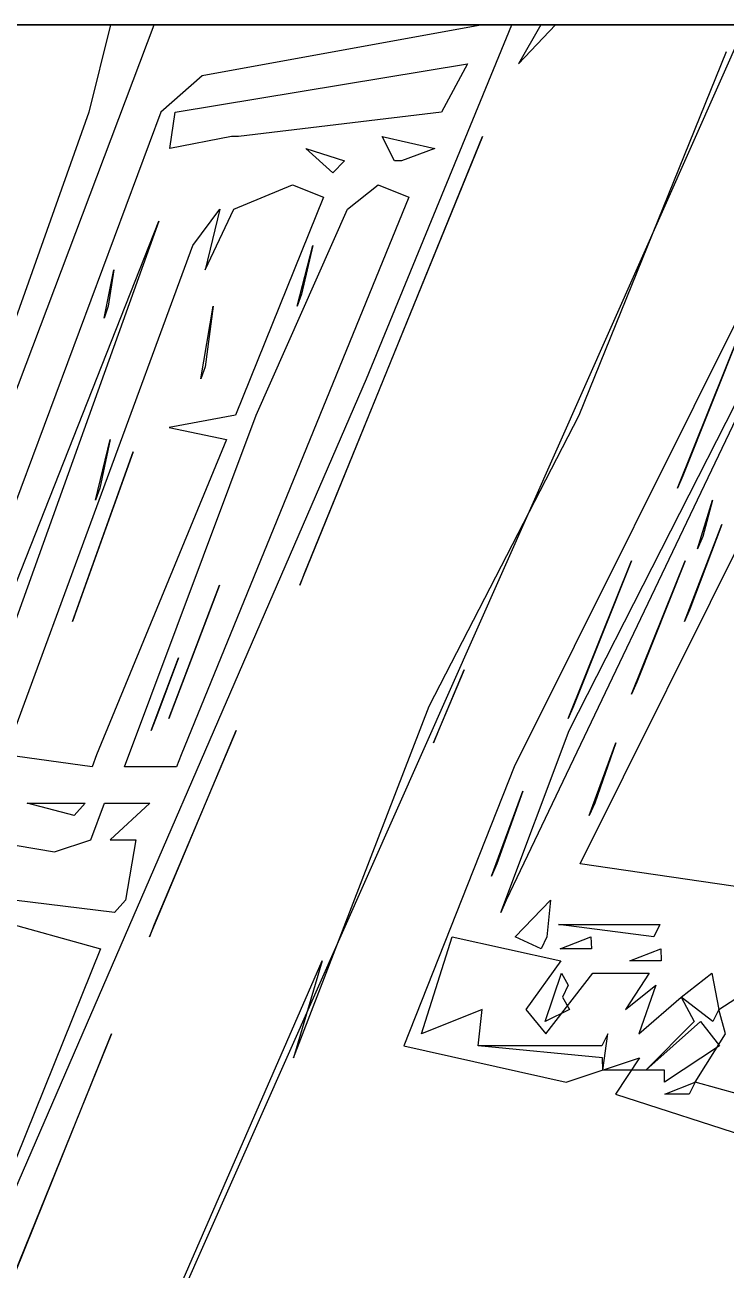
# Model space of a CAD drawing. Extents: x -11089 to 11068, y 2036 to 20000.
# Drawn here: x 6364 to 8450, y 16297 to 20000 of the extents above; entities that cross this region are included whole.
import ezdxf

# ---------------------------------------------------------------- set-up
doc = ezdxf.new("R2010")
doc.units = 0

msp = doc.modelspace()

# ---------------------------------------------------------------- linework, layer by layer
for p, q in [((8506.9444, 20000, 2097.619), (3859.5372, 9536.0577)), ((5411.3691, 16459.1346), (6749.1319, 20000, 2038.0952)), ((6228.2986, 20000, 2157.1429), (6770.8333, 20000, 2204.7619)), ((6770.8333, 20000, 2204.7619), (6228.2986, 20000, 2192.8571)), ((6380.2083, 20000, 3264.2857), (6532.1181, 20000, 3264.2857)), ((6401.9097, 20000, 3276.1905), (6380.2083, 20000, 3264.2857)), ((6401.9097, 20000, 2145.2381), (6510.4167, 20000, 2145.2381)), ((6423.6111, 20000, 2145.2381), (6401.9097, 20000, 2145.2381)), ((6532.1181, 20000, 3264.2857), (6401.9097, 20000, 3288.0952)), ((6401.9097, 20000, 3288.0952), (6575.5208, 20000, 3311.9048)), ((6575.5208, 20000, 3311.9048), (6401.9097, 20000, 3276.1905)), ((6510.4167, 20000, 2145.2381), (6423.6111, 20000, 2145.2381)), ((6966.1458, 20000, 2800), (6467.0139, 20000, 2680.9524)), ((6467.0139, 20000, 2680.9524), (6770.8333, 20000, 2442.8571)), ((6857.6389, 20000, 2502.381), (6553.8194, 20000, 2669.0476)), ((6553.8194, 20000, 2669.0476), (6944.4444, 20000, 2764.2857)), ((6618.9236, 20000, 2121.4286), (6554.4246, 19740.3846)), ((6987.8472, 20000, 2133.3333), (6618.9236, 20000, 2121.4286)), ((7031.25, 20000, 2359.5238), (6684.0278, 20000, 2288.0952)), ((6684.0278, 20000, 2288.0952), (7573.7847, 20000, 2442.8571)), ((6749.1319, 20000, 2038.0952), (6944.4444, 20000, 2097.619)), ((6770.8333, 20000, 2442.8571), (7118.0556, 20000, 2478.5714)), ((7031.25, 20000, 2264.2857), (6857.6389, 20000, 2228.5714)), ((6857.6389, 20000, 2228.5714), (7009.5486, 20000, 2228.5714)), ((6879.3403, 20000, 2502.381), (6857.6389, 20000, 2502.381)), ((7183.1597, 20000, 2561.9048), (6879.3403, 20000, 2502.381)), ((7725.6944, 20000, 1609.5238), (6891.8603, 19848.5577)), ((7009.5486, 20000, 3264.2857), (6901.0417, 20000, 3180.9524)), ((6901.0417, 20000, 3180.9524), (7031.25, 20000, 3169.0476)), ((7031.25, 20000, 2478.5714), (6922.7431, 20000, 2478.5714)), ((6922.7431, 20000, 2478.5714), (7052.9514, 20000, 2490.4762)), ((7052.9514, 20000, 3085.7143), (6944.4444, 20000, 3050)), ((6944.4444, 20000, 3050), (7009.5486, 20000, 3038.0952)), ((6944.4444, 20000, 2097.619), (7118.0556, 20000, 2085.7143)), ((6944.4444, 20000, 2430.9524), (7074.6528, 20000, 2442.8571)), ((6966.1458, 20000, 2430.9524), (6944.4444, 20000, 2430.9524)), ((6944.4444, 20000, 2764.2857), (7183.1597, 20000, 2561.9048)), ((7204.8611, 20000, 2633.3333), (6966.1458, 20000, 2800)), ((6966.1458, 20000, 1680.9524), (7074.6528, 20000, 1680.9524)), ((7096.3542, 20000, 1776.1905), (6966.1458, 20000, 1776.1905)), ((6966.1458, 20000, 1776.1905), (6966.1458, 20000, 1692.8571)), ((6966.1458, 20000, 1692.8571), (6966.1458, 20000, 1680.9524)), ((7074.6528, 20000, 2442.8571), (6966.1458, 20000, 2430.9524)), ((7052.9514, 20000, 3538.0952), (6987.8472, 20000, 3514.2857)), ((6987.8472, 20000, 3514.2857), (7009.5486, 20000, 3264.2857)), ((7009.5486, 20000, 2228.5714), (6987.8472, 20000, 2133.3333)), ((7074.6528, 20000, 1704.7619), (6987.8472, 20000, 1704.7619)), ((6987.8472, 20000, 1704.7619), (7031.25, 20000, 1764.2857)), ((7052.9514, 20000, 3430.9524), (6987.8472, 20000, 3430.9524)), ((6987.8472, 20000, 3430.9524), (7031.25, 20000, 3514.2857)), ((7009.5486, 20000, 3038.0952), (7031.25, 20000, 2907.1429)), ((7031.25, 20000, 3169.0476), (7052.9514, 20000, 3085.7143)), ((7031.25, 20000, 2907.1429), (7269.9653, 20000, 2895.2381)), ((7118.0556, 20000, 2478.5714), (7031.25, 20000, 2502.381)), ((7031.25, 20000, 2502.381), (7226.5625, 20000, 2550)), ((7118.0556, 20000, 2454.7619), (7031.25, 20000, 2359.5238)), ((7096.3542, 20000, 2264.2857), (7031.25, 20000, 2264.2857)), ((7031.25, 20000, 1764.2857), (7096.3542, 20000, 1716.6667)), ((7052.9514, 20000, 2490.4762), (7031.25, 20000, 2478.5714)), ((7031.25, 20000, 3514.2857), (7052.9514, 20000, 3442.8571)), ((7096.3542, 20000, 3680.9524), (7052.9514, 20000, 3538.0952)), ((7052.9514, 20000, 1811.9048), (7074.6528, 20000, 1978.5714)), ((7074.6528, 20000, 1978.5714), (7052.9514, 20000, 1823.8095)), ((7052.9514, 20000, 1823.8095), (7052.9514, 20000, 1811.9048)), ((7074.6528, 20000, 2157.1429), (7052.9514, 20000, 2228.5714)), ((7052.9514, 20000, 2228.5714), (7074.6528, 20000, 2169.0476)), ((7183.1597, 20000, 2966.6667), (7052.9514, 20000, 2930.9524)), ((7052.9514, 20000, 2930.9524), (7074.6528, 20000, 2990.4762)), ((7052.9514, 20000, 3442.8571), (7052.9514, 20000, 3430.9524)), ((7096.3542, 20000, 2847.619), (7074.6528, 20000, 2776.1905)), ((7074.6528, 20000, 2776.1905), (7161.4583, 20000, 2776.1905)), ((7074.6528, 20000, 1680.9524), (7096.3542, 20000, 1776.1905)), ((7096.3542, 20000, 1716.6667), (7074.6528, 20000, 1704.7619)), ((7074.6528, 20000, 2169.0476), (7074.6528, 20000, 2157.1429)), ((7074.6528, 20000, 2990.4762), (7161.4583, 20000, 2978.5714)), ((7183.1597, 20000, 3026.1905), (7074.6528, 20000, 3026.1905)), ((7074.6528, 20000, 3026.1905), (7118.0556, 20000, 3097.619)), ((7139.7569, 20000, 3192.8571), (7074.6528, 20000, 3204.7619)), ((7074.6528, 20000, 3204.7619), (7074.6528, 20000, 3383.3333)), ((7074.6528, 20000, 3383.3333), (7161.4583, 20000, 3502.381)), ((7269.9653, 20000, 3716.6667), (7096.3542, 20000, 3680.9524)), ((7269.9653, 20000, 2895.2381), (7096.3542, 20000, 2847.619)), ((7703.9931, 20000, 2240.4762), (7096.3542, 20000, 2157.1429)), ((7096.3542, 20000, 2157.1429), (7118.0556, 20000, 2204.7619)), ((7118.0556, 20000, 2204.7619), (7096.3542, 20000, 2264.2857)), ((7660.5903, 20000, 2478.5714), (7118.0556, 20000, 2454.7619)), ((7118.0556, 20000, 2204.7619), (7204.8611, 20000, 2204.7619)), ((7204.8611, 20000, 2204.7619), (7118.0556, 20000, 2204.7619)), ((7118.0556, 20000, 2085.7143), (7204.8611, 20000, 2133.3333)), ((7139.7569, 20000, 2383.3333), (7118.0556, 20000, 2430.9524)), ((7118.0556, 20000, 2430.9524), (7378.4722, 20000, 2430.9524)), ((7118.0556, 20000, 3097.619), (7183.1597, 20000, 3097.619)), ((7183.1597, 20000, 3097.619), (7118.0556, 20000, 3157.1429)), ((7118.0556, 20000, 3157.1429), (7204.8611, 20000, 3180.9524)), ((7269.9653, 20000, 3776.1905), (7139.7569, 20000, 3752.381)), ((7139.7569, 20000, 3752.381), (7204.8611, 20000, 3764.2857)), ((7139.7569, 20000, 2276.1905), (7486.9792, 20000, 2323.8095)), ((7161.4583, 20000, 2276.1905), (7139.7569, 20000, 2276.1905)), ((7204.8611, 20000, 2395.2381), (7139.7569, 20000, 2383.3333)), ((7161.4583, 20000, 3502.381), (7139.7569, 20000, 3645.2381)), ((7139.7569, 20000, 3645.2381), (7226.5625, 20000, 3692.8571)), ((7226.5625, 20000, 3430.9524), (7139.7569, 20000, 3371.4286)), ((7139.7569, 20000, 3371.4286), (7269.9653, 20000, 3419.0476)), ((7161.4583, 20000, 3204.7619), (7139.7569, 20000, 3192.8571)), ((7161.4583, 20000, 2776.1905), (7291.6667, 20000, 2645.2381)), ((7486.9792, 20000, 2323.8095), (7161.4583, 20000, 2276.1905)), ((7161.4583, 20000, 2978.5714), (7183.1597, 20000, 2966.6667)), ((7248.2639, 20000, 3585.7143), (7161.4583, 20000, 3454.7619)), ((7161.4583, 20000, 3454.7619), (7226.5625, 20000, 3430.9524)), ((7269.9653, 20000, 3419.0476), (7161.4583, 20000, 3347.619)), ((7161.4583, 20000, 3347.619), (7161.4583, 20000, 3204.7619)), ((7248.2639, 20000, 3109.5238), (7183.1597, 20000, 3038.0952)), ((7183.1597, 20000, 3038.0952), (7183.1597, 20000, 3026.1905)), ((7204.8611, 20000, 3764.2857), (7269.9653, 20000, 3716.6667)), ((7291.6667, 20000, 2645.2381), (7204.8611, 20000, 2633.3333)), ((7204.8611, 20000, 2133.3333), (7747.3958, 20000, 2204.7619)), ((7226.5625, 20000, 2407.1429), (7204.8611, 20000, 2395.2381)), ((7313.3681, 20000, 2609.5238), (7204.8611, 20000, 2621.4286)), ((7204.8611, 20000, 2621.4286), (7313.3681, 20000, 2621.4286)), ((7204.8611, 20000, 3180.9524), (7248.2639, 20000, 3109.5238)), ((7226.5625, 20000, 2550), (7248.2639, 20000, 2514.2857)), ((7378.4722, 20000, 2430.9524), (7226.5625, 20000, 2407.1429)), ((7248.2639, 20000, 2752.381), (7226.5625, 20000, 2835.7143)), ((7226.5625, 20000, 2835.7143), (7465.2778, 20000, 2871.4286)), ((7335.0694, 20000, 3097.619), (7226.5625, 20000, 3204.7619)), ((7226.5625, 20000, 3204.7619), (7248.2639, 20000, 3347.619)), ((7226.5625, 20000, 3692.8571), (7248.2639, 20000, 3585.7143)), ((7248.2639, 20000, 2514.2857), (7269.9653, 20000, 2597.619)), ((7356.7708, 20000, 2728.5714), (7248.2639, 20000, 2752.381)), ((7248.2639, 20000, 3347.619), (7356.7708, 20000, 3442.8571)), ((7313.3681, 20000, 3788.0952), (7248.2639, 20000, 3811.9048)), ((7248.2639, 20000, 3811.9048), (7313.3681, 20000, 3835.7143)), ((7313.3681, 20000, 3859.5238), (7269.9653, 20000, 3776.1905)), ((7269.9653, 20000, 2597.619), (7335.0694, 20000, 2597.619)), ((7421.875, 20000, 2907.1429), (7269.9653, 20000, 2907.1429)), ((7269.9653, 20000, 2907.1429), (7573.7847, 20000, 2930.9524)), ((7335.0694, 20000, 3038.0952), (7269.9653, 20000, 3038.0952)), ((7269.9653, 20000, 3038.0952), (7356.7708, 20000, 3038.0952)), ((7400.1736, 20000, 2704.7619), (7291.6667, 20000, 2704.7619)), ((7291.6667, 20000, 2704.7619), (7356.7708, 20000, 2728.5714)), ((7964.4097, 20000, 4038.0952), (7313.3681, 20000, 3990.4762)), ((7313.3681, 20000, 3990.4762), (7703.9931, 20000, 4014.2857)), ((7465.2778, 20000, 3883.3333), (7313.3681, 20000, 3859.5238)), ((7313.3681, 20000, 2621.4286), (7313.3681, 20000, 2609.5238)), ((7356.7708, 20000, 3442.8571), (7313.3681, 20000, 3645.2381)), ((7313.3681, 20000, 3645.2381), (7443.5764, 20000, 3776.1905)), ((7313.3681, 20000, 3835.7143), (7335.0694, 20000, 3800)), ((7335.0694, 20000, 3800), (7313.3681, 20000, 3788.0952)), ((7335.0694, 20000, 2597.619), (7335.0694, 20000, 2561.9048)), ((7335.0694, 20000, 2561.9048), (7812.5, 20000, 2561.9048)), ((7356.7708, 20000, 3038.0952), (7335.0694, 20000, 3038.0952)), ((7486.9792, 20000, 3109.5238), (7335.0694, 20000, 3097.619)), ((7530.3819, 20000, 2633.3333), (7356.7708, 20000, 2645.2381)), ((7356.7708, 20000, 2645.2381), (7400.1736, 20000, 2704.7619)), ((7380.658, 18947.1154), (7812.5, 20000, 2407.1429)), ((7443.5764, 20000, 2907.1429), (7421.875, 20000, 2907.1429)), ((7530.3819, 20000, 2895.2381), (7443.5764, 20000, 2907.1429)), ((7443.5764, 20000, 3776.1905), (7660.5903, 20000, 3800)), ((7486.9792, 20000, 3919.0476), (7465.2778, 20000, 3883.3333)), ((7465.2778, 20000, 2871.4286), (7508.6806, 20000, 2752.381)), ((7617.1875, 20000, 3907.1429), (7486.9792, 20000, 3919.0476)), ((7508.6806, 20000, 3109.5238), (7486.9792, 20000, 3109.5238)), ((7508.6806, 20000, 2752.381), (7617.1875, 20000, 2680.9524)), ((7573.7847, 20000, 3121.4286), (7508.6806, 20000, 3109.5238)), ((7790.7986, 20000, 3907.1429), (7530.3819, 20000, 3942.8571)), ((7530.3819, 20000, 3942.8571), (7617.1875, 20000, 3907.1429)), ((7552.0833, 20000, 2633.3333), (7530.3819, 20000, 2633.3333)), ((7573.7847, 20000, 2930.9524), (7530.3819, 20000, 2895.2381)), ((7682.2917, 20000, 2752.381), (7552.0833, 20000, 2835.7143)), ((7552.0833, 20000, 2835.7143), (7834.2014, 20000, 2954.7619)), ((7617.1875, 20000, 2680.9524), (7552.0833, 20000, 2633.3333)), ((7660.5903, 20000, 3811.9048), (7552.0833, 20000, 3823.8095)), ((7552.0833, 20000, 3823.8095), (7638.8889, 20000, 3823.8095)), ((7573.7847, 20000, 2442.8571), (7877.6042, 20000, 2478.5714)), ((7660.5903, 20000, 3276.1905), (7573.7847, 20000, 3121.4286)), ((7725.6944, 20000, 2597.619), (7595.4861, 20000, 2609.5238)), ((7595.4861, 20000, 2609.5238), (7703.9931, 20000, 2609.5238)), ((7660.5903, 20000, 3835.7143), (7595.4861, 20000, 3847.619)), ((7595.4861, 20000, 3847.619), (7682.2917, 20000, 3835.7143)), ((7660.5903, 20000, 3038.0952), (7617.1875, 20000, 3073.8095)), ((7617.1875, 20000, 3073.8095), (7769.0972, 20000, 3109.5238)), ((7703.9931, 20000, 3538.0952), (7617.1875, 20000, 3371.4286)), ((7617.1875, 20000, 3371.4286), (7682.2917, 20000, 3395.2381)), ((7725.6944, 20000, 2633.3333), (7638.8889, 20000, 2728.5714)), ((7638.8889, 20000, 2728.5714), (7682.2917, 20000, 2752.381)), ((7769.0972, 20000, 2954.7619), (7638.8889, 20000, 2954.7619)), ((7638.8889, 20000, 2954.7619), (7790.7986, 20000, 3026.1905)), ((7855.9028, 20000, 3371.4286), (7638.8889, 20000, 3419.0476)), ((7638.8889, 20000, 3419.0476), (7725.6944, 20000, 3466.6667)), ((7638.8889, 20000, 3823.8095), (7660.5903, 20000, 3811.9048)), ((7834.2014, 20000, 4740.4762), (7638.8889, 20000, 4740.4762)), ((7638.8889, 20000, 4740.4762), (7660.5903, 20000, 4728.5714)), ((7790.7986, 20000, 2514.2857), (7660.5903, 20000, 2478.5714)), ((7747.3958, 20000, 3050), (7660.5903, 20000, 3038.0952)), ((7660.5903, 20000, 3800), (7703.9931, 20000, 3538.0952)), ((7725.6944, 20000, 3288.0952), (7660.5903, 20000, 3276.1905)), ((7682.2917, 20000, 3835.7143), (7660.5903, 20000, 3835.7143)), ((7660.5903, 20000, 4728.5714), (7834.2014, 20000, 4740.4762)), ((7682.2917, 20000, 3395.2381), (7790.7986, 20000, 3335.7143)), ((7682.2917, 20000, 3204.7619), (7682.2917, 20000, 3276.1905)), ((7682.2917, 20000, 3276.1905), (7703.9931, 20000, 3216.6667)), ((7703.9931, 20000, 3216.6667), (7682.2917, 20000, 3204.7619)), ((7790.7986, 20000, 3526.1905), (7682.2917, 20000, 3609.5238)), ((7682.2917, 20000, 3609.5238), (7725.6944, 20000, 3716.6667)), ((7703.9931, 20000, 4014.2857), (7964.4097, 20000, 4002.381)), ((7769.0972, 20000, 2264.2857), (7703.9931, 20000, 2240.4762)), ((7703.9931, 20000, 2609.5238), (7725.6944, 20000, 2597.619)), ((7790.7986, 20000, 2621.4286), (7703.9931, 20000, 2609.5238)), ((7703.9931, 20000, 2609.5238), (7790.7986, 20000, 2633.3333)), ((7812.5, 20000, 2680.9524), (7725.6944, 20000, 2633.3333)), ((7747.3958, 20000, 2204.7619), (7725.6944, 20000, 1609.5238)), ((7725.6944, 20000, 3466.6667), (7747.3958, 20000, 3430.9524)), ((7769.0972, 20000, 3169.0476), (7725.6944, 20000, 3288.0952)), ((7725.6944, 20000, 3716.6667), (7812.5, 20000, 3538.0952)), ((7769.0972, 20000, 3050), (7747.3958, 20000, 3050)), ((7747.3958, 20000, 3430.9524), (7899.3056, 20000, 3442.8571)), ((7790.7986, 20000, 2419.0476), (7769.0972, 20000, 2264.2857)), ((7790.7986, 20000, 3026.1905), (7769.0972, 20000, 2966.6667)), ((7769.0972, 20000, 2966.6667), (7769.0972, 20000, 2954.7619)), ((7769.0972, 20000, 3109.5238), (7834.2014, 20000, 3085.7143)), ((7834.2014, 20000, 3085.7143), (7769.0972, 20000, 3050)), ((7877.6042, 20000, 3192.8571), (7769.0972, 20000, 3169.0476)), ((7812.5, 20000, 3454.7619), (7769.0972, 20000, 3704.7619)), ((7769.0972, 20000, 3704.7619), (7877.6042, 20000, 3871.4286)), ((7855.9028, 20000, 3978.5714), (7790.7986, 20000, 3907.1429)), ((7812.5, 20000, 2561.9048), (7790.7986, 20000, 2514.2857)), ((7921.0069, 20000, 2454.7619), (7790.7986, 20000, 2419.0476)), ((7790.7986, 20000, 2633.3333), (7790.7986, 20000, 2621.4286)), ((7790.7986, 20000, 3335.7143), (7855.9028, 20000, 3371.4286)), ((7812.5, 20000, 3538.0952), (7790.7986, 20000, 3526.1905)), ((7790.7986, 20000, 4073.8095), (8007.8125, 20000, 4097.619)), ((8007.8125, 20000, 4097.619), (7790.7986, 20000, 4085.7143)), ((7790.7986, 20000, 4085.7143), (7790.7986, 20000, 4073.8095)), ((7812.5, 20000, 2407.1429), (7899.3056, 20000, 2407.1429)), ((7942.7083, 20000, 2811.9048), (7812.5, 20000, 2776.1905)), ((7812.5, 20000, 2776.1905), (7812.5, 20000, 2680.9524)), ((7899.3056, 20000, 3454.7619), (7812.5, 20000, 3454.7619)), ((8919.2708, 20000, 1645.2381), (7819.3078, 17793.2692)), ((7899.3056, 20000, 2407.1429), (7832.1565, 19884.6154)), ((7832.1565, 19884.6154), (7942.7083, 20000, 2466.6667)), ((7942.7083, 20000, 2514.2857), (7834.2014, 20000, 2490.4762)), ((7834.2014, 20000, 2490.4762), (7855.9028, 20000, 2776.1905)), ((7834.2014, 20000, 2954.7619), (7877.6042, 20000, 2871.4286)), ((7855.9028, 20000, 2776.1905), (7964.4097, 20000, 2776.1905)), ((7899.3056, 20000, 3930.9524), (7855.9028, 20000, 3978.5714)), ((7877.6042, 20000, 2871.4286), (7877.6042, 20000, 2942.8571)), ((7877.6042, 20000, 2942.8571), (7921.0069, 20000, 2978.5714)), ((7964.4097, 20000, 3097.619), (7877.6042, 20000, 3097.619)), ((7877.6042, 20000, 3097.619), (7964.4097, 20000, 3145.2381)), ((7877.6042, 20000, 2478.5714), (7921.0069, 20000, 2454.7619)), ((7921.0069, 20000, 3371.4286), (7877.6042, 20000, 3192.8571)), ((7877.6042, 20000, 3871.4286), (7964.4097, 20000, 3847.619)), ((7942.7083, 20000, 2954.7619), (7899.3056, 20000, 3061.9048)), ((7899.3056, 20000, 3061.9048), (7964.4097, 20000, 3097.619)), ((7986.1111, 20000, 3966.6667), (7899.3056, 20000, 3930.9524)), ((7899.3056, 20000, 3442.8571), (7921.0069, 20000, 3371.4286)), ((7921.0069, 20000, 3466.6667), (7899.3056, 20000, 3454.7619)), ((7921.0069, 20000, 2978.5714), (7942.7083, 20000, 2954.7619)), ((7921.0069, 20000, 2538.0952), (7942.7083, 20000, 2621.4286)), ((7942.7083, 20000, 2621.4286), (7921.0069, 20000, 2550)), ((7921.0069, 20000, 2550), (7921.0069, 20000, 2538.0952)), ((7964.4097, 20000, 3847.619), (7921.0069, 20000, 3466.6667)), ((7942.7083, 20000, 2466.6667), (8680.5556, 20000, 2478.5714)), ((8680.5556, 20000, 2478.5714), (7942.7083, 20000, 2514.2857)), ((7964.4097, 20000, 2776.1905), (7942.7083, 20000, 2811.9048)), ((7964.4097, 20000, 3145.2381), (8051.2153, 20000, 3454.7619)), ((8094.6181, 20000, 3966.6667), (7964.4097, 20000, 4038.0952)), ((7964.4097, 20000, 4002.381), (7986.1111, 20000, 3966.6667)), ((8138.0208, 20000, 3490.4762), (8029.5139, 20000, 3609.5238)), ((8029.5139, 20000, 3609.5238), (8094.6181, 20000, 3966.6667)), ((8051.2153, 20000, 3454.7619), (8138.0208, 20000, 3490.4762)), ((8138.0208, 20000, 4347.619), (8094.6181, 20000, 4323.8095)), ((8094.6181, 20000, 4323.8095), (8246.5278, 20000, 4323.8095)), ((8246.5278, 20000, 4323.8095), (8094.6181, 20000, 4300)), ((8094.6181, 20000, 4300), (8116.3194, 20000, 4288.0952)), ((8116.3194, 20000, 4288.0952), (8246.5278, 20000, 4347.619)), ((8246.5278, 20000, 4347.619), (8138.0208, 20000, 4347.619)), ((8013.0918, 18838.9423), (8451.5876, 19920.6731)), ((6811.4608, 19740.3846), (7681.1231, 19884.6154)), ((7681.1231, 19884.6154), (7603.9893, 19740.3846)), ((6891.8603, 19848.5577), (6768.6215, 19740.3846)), ((6554.4246, 19740.3846), (5234.3307, 16026.4423)), ((6768.6215, 19740.3846), (6043.07, 17793.2692)), ((6795.4378, 19632.2115), (6811.4608, 19740.3846)), ((7603.9893, 19740.3846), (6999.9917, 19668.2692)), ((6978.6502, 19668.2692), (6795.4378, 19632.2115)), ((6999.9917, 19668.2692), (6978.6502, 19668.2692)), ((7181.6651, 18334.1346), (7725.6005, 19668.2692)), ((7725.6005, 19668.2692), (7195.7893, 18370.1923)), ((7463.3789, 19596.1538), (7426.8204, 19668.2692)), ((7426.8204, 19668.2692), (7583.6234, 19632.2115)), ((7279.8535, 19560.0962), (7200.1817, 19632.2115)), ((7200.1817, 19632.2115), (7314.5366, 19596.1538)), ((7583.6234, 19632.2115), (7484.6421, 19596.1538)), ((8015.4393, 17504.8077), (9074.7853, 19632.2115)), ((7314.5366, 19596.1538), (7279.8535, 19560.0962)), ((7484.6421, 19596.1538), (7463.3789, 19596.1538)), ((8845.4861, 19596.1538), (7796.0179, 17396.6346)), ((7983.3906, 17901.4423), (8845.4861, 19596.1538)), ((6986.3135, 19451.9231), (7160.5089, 19524.0385)), ((7160.5089, 19524.0385), (7253.0137, 19487.9808)), ((7324.0205, 19451.9231), (7414.7281, 19524.0385)), ((7414.7281, 19524.0385), (7506.7634, 19487.9808)), ((7506.7634, 19487.9808), (6829.1584, 17829.3269)), ((7253.0137, 19487.9808), (6991.0137, 18838.9423)), ((6863.505, 19343.75), (6944.1001, 19451.9231)), ((6944.1001, 19451.9231), (6900.6504, 19271.6346)), ((6900.6504, 19271.6346), (6986.3135, 19451.9231)), ((7052.3384, 18838.9423), (7324.0205, 19451.9231)), ((6762.6875, 19415.8654), (6165.6985, 17757.2115)), ((6264.0224, 18153.8462), (6762.6875, 19415.8654)), ((6306.8149, 17829.3269), (6863.505, 19343.75)), ((7173.8219, 19163.4615), (7220.3234, 19343.75)), ((7220.3234, 19343.75), (7187.32, 19199.5192)), ((6599.9505, 19127.4038), (6628.8066, 19271.6346)), ((6628.8066, 19271.6346), (6612.3923, 19163.4615)), ((7187.32, 19199.5192), (7173.8219, 19163.4615)), ((6612.3923, 19163.4615), (6599.9505, 19127.4038)), ((6887.2435, 18947.1154), (6924.2976, 19163.4615)), ((6924.2976, 19163.4615), (6900.3505, 18983.1731)), ((8304.9989, 18622.5962), (8493.3289, 19091.3462)), ((8493.3289, 19091.3462), (8321.0794, 18658.6538)), ((6900.3505, 18983.1731), (6887.2435, 18947.1154)), ((5894.718, 15521.6346), (7380.658, 18947.1154)), ((6660.8918, 17793.2692), (7052.3384, 18838.9423)), ((6991.0137, 18838.9423), (6794.011, 18802.8846)), ((7566.9926, 17973.5577), (8013.0918, 18838.9423)), ((6794.011, 18802.8846), (6964.2522, 18766.8269)), ((6574.6653, 18586.5385), (6618.0759, 18766.8269)), ((6964.2522, 18766.8269), (6577.6597, 17829.3269)), ((6618.0759, 18766.8269), (6587.4201, 18622.5962)), ((6506.4468, 18225.9615), (6686.657, 18730.7692)), ((6686.657, 18730.7692), (6519.3189, 18262.0192)), ((8321.0794, 18658.6538), (8304.9989, 18622.5962)), ((6587.4201, 18622.5962), (6574.6653, 18586.5385)), ((8364.6751, 18442.3077), (8409.9246, 18586.5385)), ((8409.9246, 18586.5385), (8381.0294, 18478.3654)), ((8325.8787, 18225.9615), (8437.5626, 18514.4231)), ((8437.5626, 18514.4231), (8342.3504, 18262.0192)), ((8381.0294, 18478.3654), (8364.6751, 18442.3077)), ((7980.0076, 17937.5), (8168.5723, 18406.25)), ((8168.5723, 18406.25), (7996.0489, 17973.5577)), ((8168.4236, 18009.6154), (8328.3488, 18406.25)), ((8328.3488, 18406.25), (8184.7779, 18045.6731)), ((7195.7893, 18370.1923), (7181.6651, 18334.1346)), ((6792.7382, 17937.5), (6942.9394, 18334.1346)), ((6942.9394, 18334.1346), (6806.3928, 17973.5577)), ((6519.3189, 18262.0192), (6506.4468, 18225.9615)), ((8342.3504, 18262.0192), (8325.8787, 18225.9615)), ((6740.2349, 17901.4423), (6821.6934, 18117.7885)), ((6821.6934, 18117.7885), (6753.8113, 17937.5)), ((7579.6065, 17865.3846), (7671.394, 18081.7308)), ((7671.394, 18081.7308), (7594.9045, 17901.4423)), ((8184.7779, 18045.6731), (8168.4236, 18009.6154)), ((6806.3928, 17973.5577), (6792.7382, 17937.5)), ((7163.4928, 16927.8846), (7566.9926, 17973.5577)), ((7996.0489, 17973.5577), (7980.0076, 17937.5)), ((6753.8113, 17937.5), (6740.2349, 17901.4423)), ((6734.5461, 17288.4615), (6992.7509, 17901.4423)), ((6992.7509, 17901.4423), (6748.592, 17324.5192)), ((7594.9045, 17901.4423), (7579.6065, 17865.3846)), ((7779.8592, 17360.5769), (7983.3906, 17901.4423)), ((8043.1816, 17649.0385), (8122.3917, 17865.3846)), ((8122.3917, 17865.3846), (8059.6141, 17685.0962)), ((6564.3571, 17793.2692), (6306.8149, 17829.3269)), ((6577.6597, 17829.3269), (6564.3571, 17793.2692)), ((6829.1584, 17829.3269), (6815.3473, 17793.2692)), ((6815.3473, 17793.2692), (6660.8918, 17793.2692)), ((7819.3078, 17793.2692), (7491.6716, 16963.9423)), ((7752.516, 17468.75), (7845.3025, 17721.1538)), ((7845.3025, 17721.1538), (7768.5182, 17504.8077)), ((6511.147, 17649.0385), (6370.9331, 17685.0962)), ((6370.9331, 17685.0962), (6543.6391, 17685.0962)), ((6543.6391, 17685.0962), (6511.147, 17649.0385)), ((6560.8307, 17576.9231), (6601.2078, 17685.0962)), ((6601.2078, 17685.0962), (6735.5347, 17685.0962)), ((6735.5347, 17685.0962), (6618.0472, 17576.9231)), ((8059.6141, 17685.0962), (8043.1816, 17649.0385)), ((6020.0618, 17612.9808), (6452.2063, 17540.8654)), ((6452.2063, 17540.8654), (6560.8307, 17576.9231)), ((6618.0472, 17576.9231), (6694.3359, 17576.9231)), ((6694.3359, 17576.9231), (6663.4245, 17396.6346)), ((7768.5182, 17504.8077), (7752.516, 17468.75)), ((8512.0568, 17432.6923), (8015.4393, 17504.8077)), ((5939.5241, 17432.6923), (6589.4598, 17252.4038)), ((6630.7759, 17360.5769), (6034.1025, 17432.6923)), ((6663.4245, 17396.6346), (6630.7759, 17360.5769)), ((7796.0179, 17396.6346), (7779.8592, 17360.5769)), ((7822.5786, 17288.4615), (7928.1538, 17396.6346)), ((7928.1538, 17396.6346), (7916.3745, 17288.4615)), ((6748.592, 17324.5192), (6734.5461, 17288.4615)), ((8235.2806, 17288.4615), (7951.6836, 17324.5192)), ((7951.6836, 17324.5192), (8252.4565, 17324.5192)), ((8252.4565, 17324.5192), (8235.2806, 17288.4615)), ((7544.4878, 17000), (7634.9868, 17288.4615)), ((7544.4878, 17000), (7634.9868, 17288.4615)), ((7634.9868, 17288.4615), (7958.0767, 17216.3462)), ((7634.9868, 17288.4615), (7958.0767, 17216.3462)), ((7899.8637, 17252.4038), (7822.5786, 17288.4615)), ((7916.3745, 17288.4615), (7899.8637, 17252.4038)), ((7956.0239, 17252.4038), (8047.6888, 17288.4615)), ((8047.6888, 17288.4615), (8049.6242, 17252.4038)), ((6589.4598, 17252.4038), (5963.1869, 15701.9231)), ((8049.6242, 17252.4038), (7956.0239, 17252.4038)), ((8163.5669, 17216.3462), (8255.5448, 17252.4038)), ((8255.5448, 17252.4038), (8256.9716, 17216.3462)), ((3674.825, 9031.25), (7248.2013, 17216.3462)), ((7248.2013, 17216.3462), (7163.4928, 16927.8846)), ((7958.0767, 17216.3462), (7854.3586, 17072.1154)), ((7958.0767, 17216.3462), (7854.3586, 17072.1154)), ((8256.9716, 17216.3462), (8163.5669, 17216.3462)), ((7911.7108, 17036.0577), (7960.0512, 17180.2885)), ((7913.4115, 17000), (8053.2602, 17180.2885)), ((7913.4115, 17000), (8053.2602, 17180.2885)), ((7960.0512, 17180.2885), (7980.5501, 17144.2308)), ((8053.2602, 17180.2885), (8221.0365, 17180.2885)), ((8053.2602, 17180.2885), (8221.0365, 17180.2885)), ((8221.0365, 17180.2885), (8150.7495, 17072.1154)), ((8221.0365, 17180.2885), (8150.7495, 17072.1154)), ((8316.473, 17108.1731), (8407.4545, 17180.2885)), ((8407.4545, 17180.2885), (8428.616, 17072.1154)), ((8428.616, 17072.1154), (8593.8726, 17180.2885)), ((7980.5501, 17144.2308), (7963.7655, 17108.1731)), ((8150.7495, 17072.1154), (8240.9877, 17144.2308)), ((8150.7495, 17072.1154), (8240.9877, 17144.2308)), ((8240.9877, 17144.2308), (8190.1042, 17000)), ((8240.9877, 17144.2308), (8190.1042, 17000)), ((7724.6876, 17072.1154), (7544.4878, 17000)), ((7724.6876, 17072.1154), (7544.4878, 17000)), ((7712.5562, 16963.9423), (7724.6876, 17072.1154)), ((7712.5562, 16963.9423), (7724.6876, 17072.1154)), ((7854.3586, 17072.1154), (7913.4115, 17000)), ((7854.3586, 17072.1154), (7913.4115, 17000)), ((7984.0297, 17072.1154), (7911.7108, 17036.0577)), ((7963.7655, 17108.1731), (7984.0297, 17072.1154)), ((8190.1042, 17000), (8316.473, 17108.1731)), ((8190.1042, 17000), (8316.473, 17108.1731)), ((8316.473, 17108.1731), (8355.3582, 17036.0577)), ((8316.473, 17108.1731), (8355.3582, 17036.0577)), ((8410.8141, 17036.0577), (8316.473, 17108.1731)), ((8428.616, 17072.1154), (8410.8141, 17036.0577)), ((8448.3507, 17000), (8428.616, 17072.1154)), ((8211.3048, 16891.8269), (8373.8435, 17036.0577)), ((8355.3582, 17036.0577), (8211.3048, 16891.8269)), ((8355.3582, 17036.0577), (8211.3048, 16891.8269)), ((8373.8435, 17036.0577), (8430.4314, 16963.9423)), ((6622.1788, 17000), (3590.5078, 9536.0577)), ((5243.6294, 13574.5192), (6622.1788, 17000)), ((8097.8733, 17000), (8080.6973, 16963.9423)), ((8083.0031, 16891.8269), (8097.8733, 17000)), ((8358.3838, 16855.7692), (8448.3507, 17000)), ((7491.6716, 16963.9423), (7974.3005, 16855.7692)), ((8081.8894, 16927.8846), (7712.5562, 16963.9423)), ((8080.6973, 16963.9423), (7712.5562, 16963.9423)), ((8430.4314, 16963.9423), (8266.9354, 16855.7692)), ((7974.3005, 16855.7692), (8192.0969, 16927.8846)), ((8083.0031, 16891.8269), (8081.8894, 16927.8846)), ((8192.0969, 16927.8846), (8121.497, 16819.7115)), ((8211.3048, 16891.8269), (8083.0031, 16891.8269)), ((8211.3048, 16891.8269), (8083.0031, 16891.8269)), ((8266.2912, 16891.8269), (8211.3048, 16891.8269)), ((8266.9354, 16855.7692), (8266.2912, 16891.8269)), ((8267.5014, 16819.7115), (8358.3838, 16855.7692)), ((8358.3838, 16855.7692), (8340.5037, 16819.7115)), ((8486.5081, 16819.7115), (8358.3838, 16855.7692)), ((8121.497, 16819.7115), (8791.7126, 16603.3654)), ((8340.5037, 16819.7115), (8267.5014, 16819.7115))]:
    msp.add_line(p, q)

doc.saveas('drawing.dxf')
